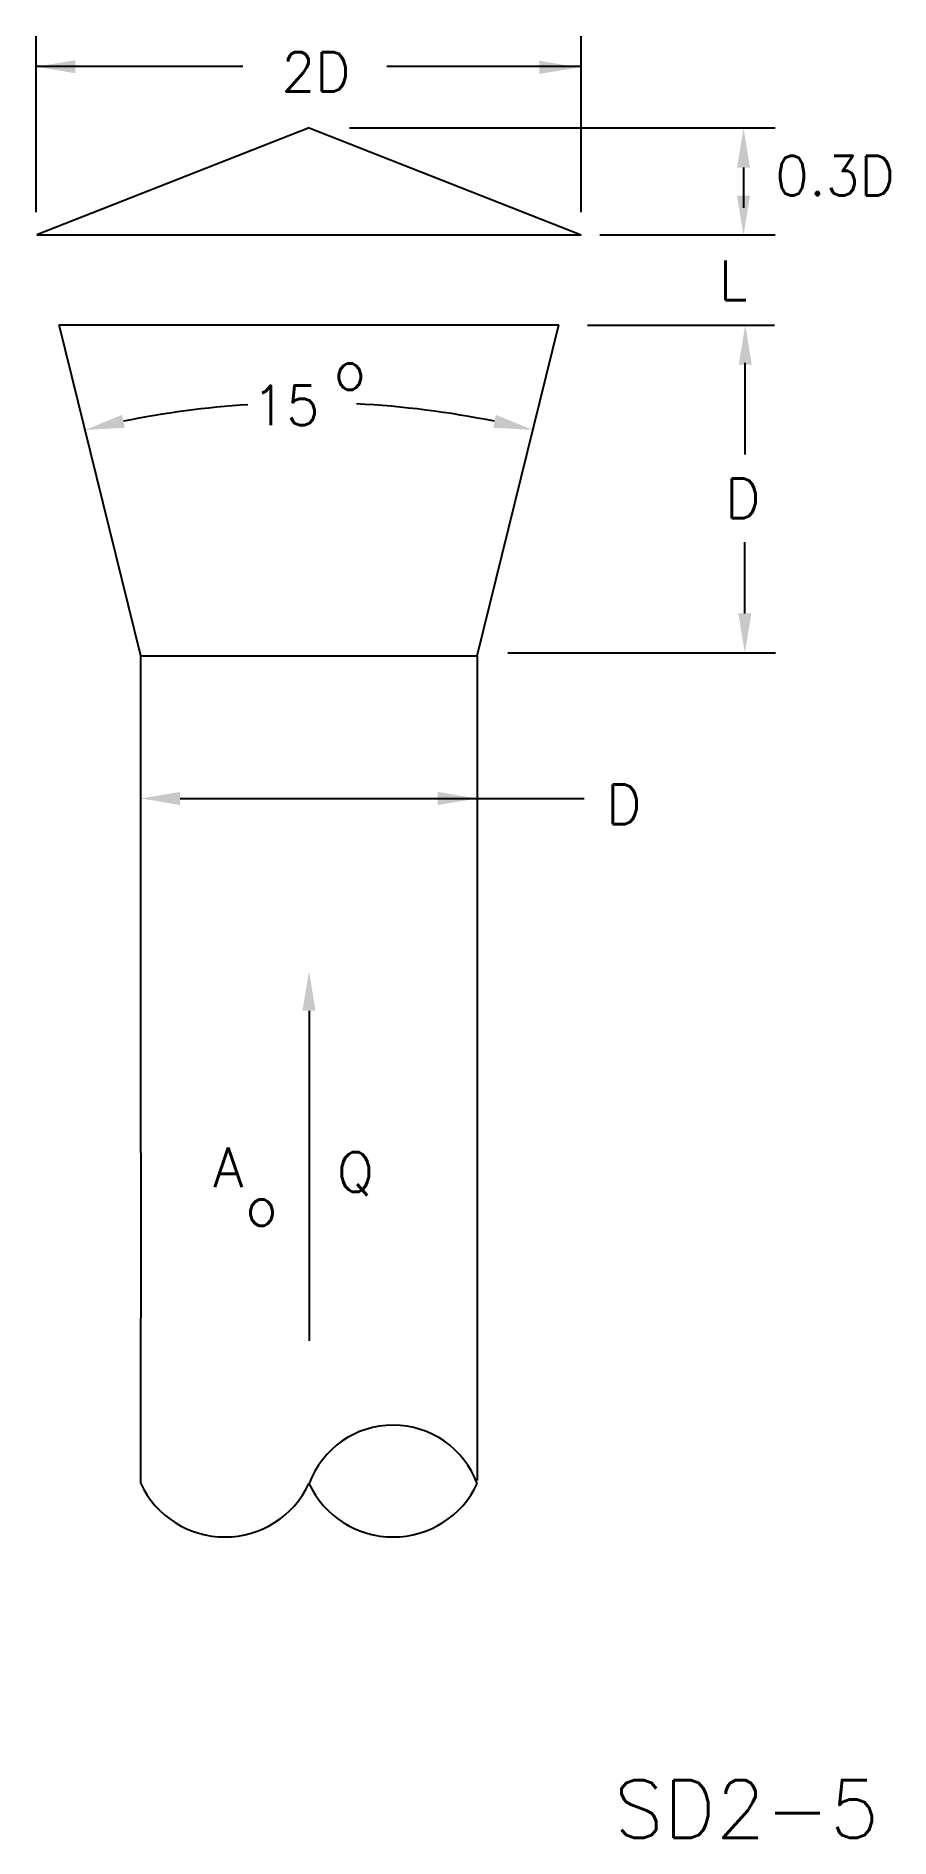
# Model space of a CAD drawing. Extents: x 5.1 to 8.35, y 1.2 to 8.06.
import ezdxf

# ---------------------------------------------------------------- set-up
doc = ezdxf.new("R2010")
doc.units = 0
doc.header["$LTSCALE"] = 0.5
doc.header["$MEASUREMENT"] = 0
doc.layers.get('0').update_dxf_attribs({"linetype": 'CONTINUOUS'})
doc.layers.add('NUMBER', color=7, linetype='CONTINUOUS')
doc.styles.add('ROMANS', font='romans')

msp = doc.modelspace()

# ---------------------------------------------------------------- linework, layer by layer
for p, q in [((5.105, 7.3856), (5.105, 8.0552)), ((7.179, 7.3856), (7.179, 8.0552)), ((5.8917, 7.9387), (5.105, 7.9387)), ((7.179, 7.9387), (6.44, 7.9387)), ((6.1432, 7.7059), (5.1072, 7.2983)), ((6.1432, 7.7059), (7.1791, 7.2983)), ((6.297, 7.7059), (7.9181, 7.7059)), ((7.7972, 7.5547), (7.7972, 7.4016)), ((5.1072, 7.2983), (7.1791, 7.2983)), ((7.2506, 7.2983), (7.9181, 7.2983)), ((5.1918, 6.9559), (7.0945, 6.9559)), ((5.5027, 5.6973), (5.1918, 6.9559)), ((6.7836, 5.6973), (7.0945, 6.9559)), ((7.2029, 6.955), (7.9148, 6.955)), ((7.8024, 6.8118), (7.8024, 6.4634)), ((7.8024, 5.8581), (7.8024, 6.1297)), ((5.5027, 3.8052), (5.5027, 5.6973)), ((5.5027, 5.6973), (6.7836, 5.6973)), ((6.7836, 5.6973), (6.7836, 3.8052)), ((6.9, 5.7081), (7.9188, 5.7081)), ((5.6527, 5.1541), (6.7836, 5.1541)), ((6.7836, 5.1541), (7.1911, 5.1541)), ((6.1432, 4.3465), (6.1432, 3.09)), ((5.5027, 3.8052), (5.5024, 2.5478)), ((6.7836, 3.8052), (6.7831, 2.5585))]:
    msp.add_line(p, q)
for centre, radius, start, end in [((6.1432, 3.1053), 3.5548, 93.75391, 101.46022), ((6.1432, 3.1053), 3.5548, 78.53978, 87.08849), ((6.4634, 2.4279), 0.3416, 20.39856, 159.60144), ((5.8229, 2.6983), 0.3542, 205.29219, 334.70781), ((6.4634, 2.6983), 0.3542, 205.29219, 334.70781)]:
    msp.add_arc(centre, radius, start, end)
for points in [[(5.2541, 7.9135), (5.2541, 7.9635), (5.1041, 7.9385)], [(7.0202, 7.9609), (7.0202, 7.9109), (7.1702, 7.9359)], [(7.7722, 7.5547), (7.8222, 7.5547), (7.7972, 7.7047)], [(7.8222, 7.4479), (7.7722, 7.4479), (7.7972, 7.2979)], [(7.7788, 6.805), (7.8288, 6.805), (7.8038, 6.955)], [(5.4423, 6.5648), (5.4314, 6.6136), (5.2905, 6.5563)], [(6.844, 6.5648), (6.8549, 6.6136), (6.9958, 6.5563)], [(7.8274, 5.8581), (7.7774, 5.8581), (7.8024, 5.7081)], [(5.6527, 5.1291), (5.6527, 5.1791), (5.5027, 5.1541)], [(6.6336, 5.1791), (6.6336, 5.1291), (6.7836, 5.1541)], [(6.1182, 4.3465), (6.1682, 4.3465), (6.1432, 4.4965)]]:
    msp.add_solid(points)

# ---------------------------------------------------------------- texts
at = {"style": 'ROMANS'}
for s, p in [('2D', (6.0379, 7.8442)), ('0.3D', (7.9176, 7.4488)), ('L', (7.7035, 7.0507)), ('o', (6.2375, 6.7093)), ('15', (5.9269, 6.5751)), ('D', (7.7273, 6.2213)), ('D', (7.2744, 5.0569)), ('A', (5.7781, 3.6755)), ('Q', (6.2492, 3.6579)), ('o', (5.9015, 3.5283))]:
    msp.add_text(s, height=0.15, dxfattribs=at).set_placement(p)
at = {"layer": 'NUMBER', "style": 'ROMANS'}
msp.add_text('SD2-5', height=0.22, dxfattribs=at).set_placement((7.305, 1.1989))

doc.saveas('drawing.dxf')
